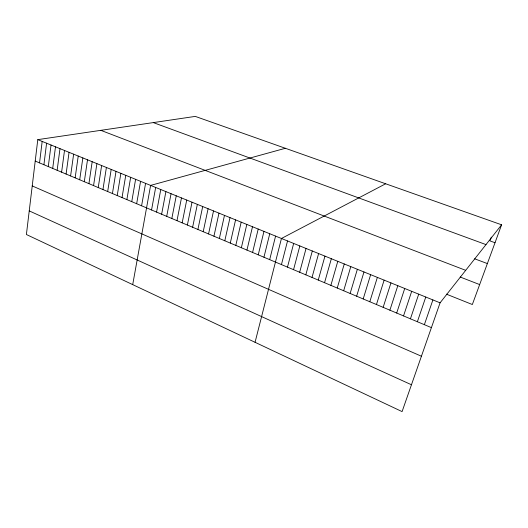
<?xml version="1.0" encoding="UTF-8"?>
<svg xmlns="http://www.w3.org/2000/svg" width="528" height="528" viewBox="0 0 528 528"><rect width="100%" height="100%" fill="white"/><g stroke="black" fill="none" stroke-linecap="round" stroke-linejoin="round"><path stroke-width="0.79" d="M37.785 139.636L26.4 234.518L402.085 411.602L440.075 302.828L501.6 224.803L195.274 116.398L37.785 139.636L440.075 302.828M39.547 162.895L42.174 141.418M43.91 164.729L46.589 143.207M48.292 166.571L51.031 145.009M52.708 168.425L55.499 146.824M57.143 170.293L59.994 148.645M61.604 172.168L64.508 150.48M66.092 174.055L69.056 152.321M70.6 175.949L73.63 154.176M75.141 177.857L78.23 156.044M79.708 179.777L82.85 157.918M84.302 181.711L87.503 159.806M88.922 183.652L92.189 161.707M93.568 185.605L96.895 163.614M98.241 187.572L101.633 165.535M102.947 189.545L106.399 167.468M107.672 191.539L111.19 169.415M112.431 193.538L116.015 171.369M117.223 195.551L120.866 173.336M122.034 197.571L125.75 175.322M126.878 199.61L130.66 177.309M131.756 201.656L135.604 179.315M136.66 203.722L140.573 181.335M141.59 205.795L145.576 183.361M132.706 284.625L150.612 185.401L285.371 148.282M151.549 209.979L155.674 187.46M156.572 212.091L160.769 189.526M161.627 214.216L165.898 191.605M166.709 216.355L171.059 193.697M171.831 218.506L176.246 195.802M176.979 220.671L181.474 197.921M182.16 222.849L186.727 200.053M187.374 225.04L192.02 202.204M192.621 227.251L197.347 204.362M197.901 229.469L202.699 206.534M203.214 231.7L208.091 208.725M208.56 233.95L213.517 210.923M213.939 236.214L218.981 213.14M219.351 238.491L224.479 215.371M224.803 240.781L230.01 217.615M230.287 243.085L235.574 219.872M235.805 245.401L241.184 222.143M241.362 247.738L246.82 224.433M246.952 250.087L252.496 226.736M252.575 252.457L258.212 229.053M258.245 254.839L263.967 231.389M263.941 257.235L269.755 233.732M269.683 259.644L275.583 236.102M255.064 342.302L281.45 238.478L385.664 183.777M281.444 264.594L287.542 240.946M287.476 267.128L293.667 243.434M293.548 269.683L299.838 245.936M299.666 272.25L306.055 248.457M305.818 274.837L312.312 250.998M312.022 277.444L318.608 253.552M318.259 280.071L324.958 256.126M324.548 282.711L331.346 258.72M330.878 285.371L337.781 261.327M337.247 288.05L344.263 263.96M343.669 290.75L350.79 266.607M350.13 293.469L357.364 269.273M356.638 296.208L363.983 271.96M363.198 298.96L370.649 274.666M369.798 301.739L377.368 277.391M376.451 304.531L384.133 280.13M383.15 307.349L390.951 282.896M389.895 310.187L397.815 285.681M396.686 313.038L404.725 288.486M403.531 315.916L411.695 291.311M410.428 318.82L418.711 294.162M417.371 321.737L425.779 297.026M424.367 324.674L432.901 299.917M491.324 237.164L489.964 240.893L495.02 242.728M501.6 224.803L472.336 304.524L446.391 294.149M153.292 122.595L485.991 244.596M474.619 258.786L487.364 263.578M100.828 130.337L465.696 270.336M460.192 277.022L479.655 284.579M35.218 161.073L431.409 327.637M32.234 185.929L421.423 356.235M29.238 210.89L411.457 384.767"/></g></svg>
